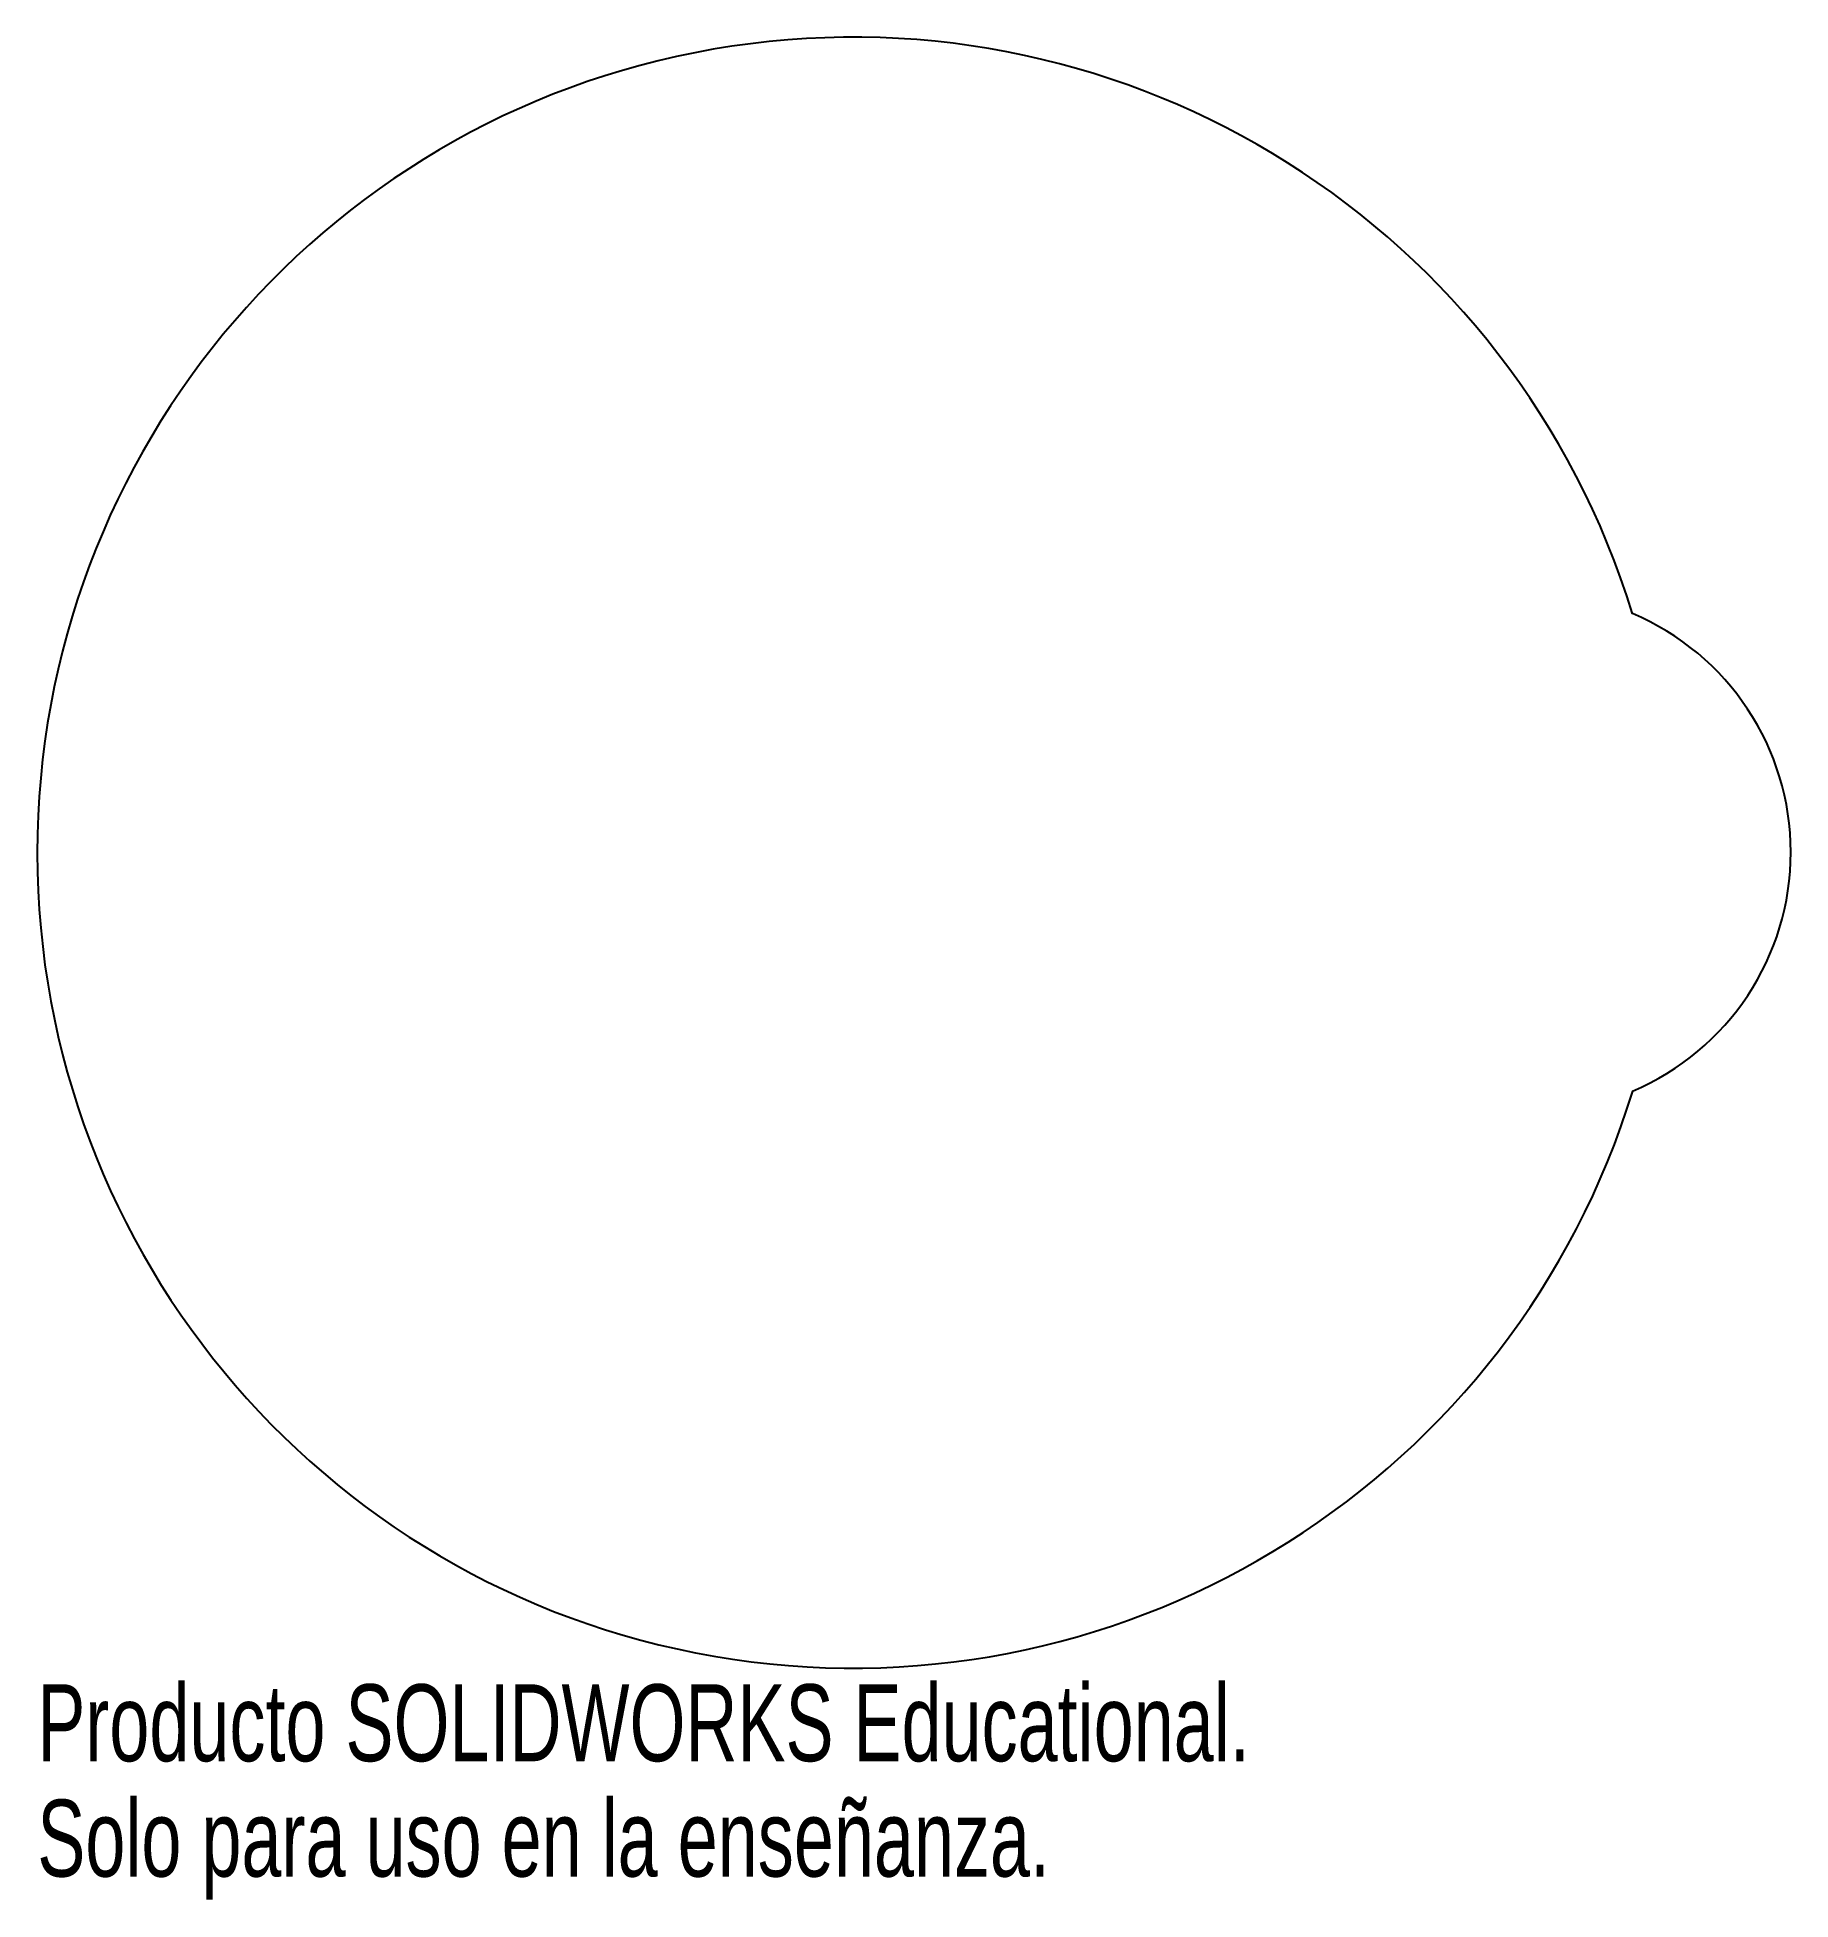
# Model space of a CAD drawing. Header units: millimetres. Extents: x 28 to 138, y -66 to 51.
import ezdxf

# ---------------------------------------------------------------- set-up
doc = ezdxf.new("R2010")
doc.units = ezdxf.units.MM
doc.styles.add('SLDTEXTSTYLE0', font='TXT', dxfattribs={"width": 0.7})

msp = doc.modelspace()

# ---------------------------------------------------------------- linework, layer by layer
at = {"color": 7, "linetype": 'Continuous', "lineweight": 25}
for centre, radius, start, end in [((79.3, 0.02), 51.25, 17.0424, 343.0045), ((121.96, 0.04), 16.29, 292.9384, 67.1085)]:
    msp.add_arc(centre, radius, start, end, dxfattribs=at)

# ---------------------------------------------------------------- texts
at = {"color": 7, "linetype": 'Continuous', "char_height": 4.8336, "attachment_point": 1, "style": 'SLDTEXTSTYLE0'}
for s, insert in [('Producto SOLIDWORKS Educational.', (28.05, -52.25)), ('Solo para uso en la enseñanza.', (28.05, -59.5))]:
    msp.add_mtext(s, dxfattribs=dict(at, insert=insert))

doc.saveas('drawing.dxf')
